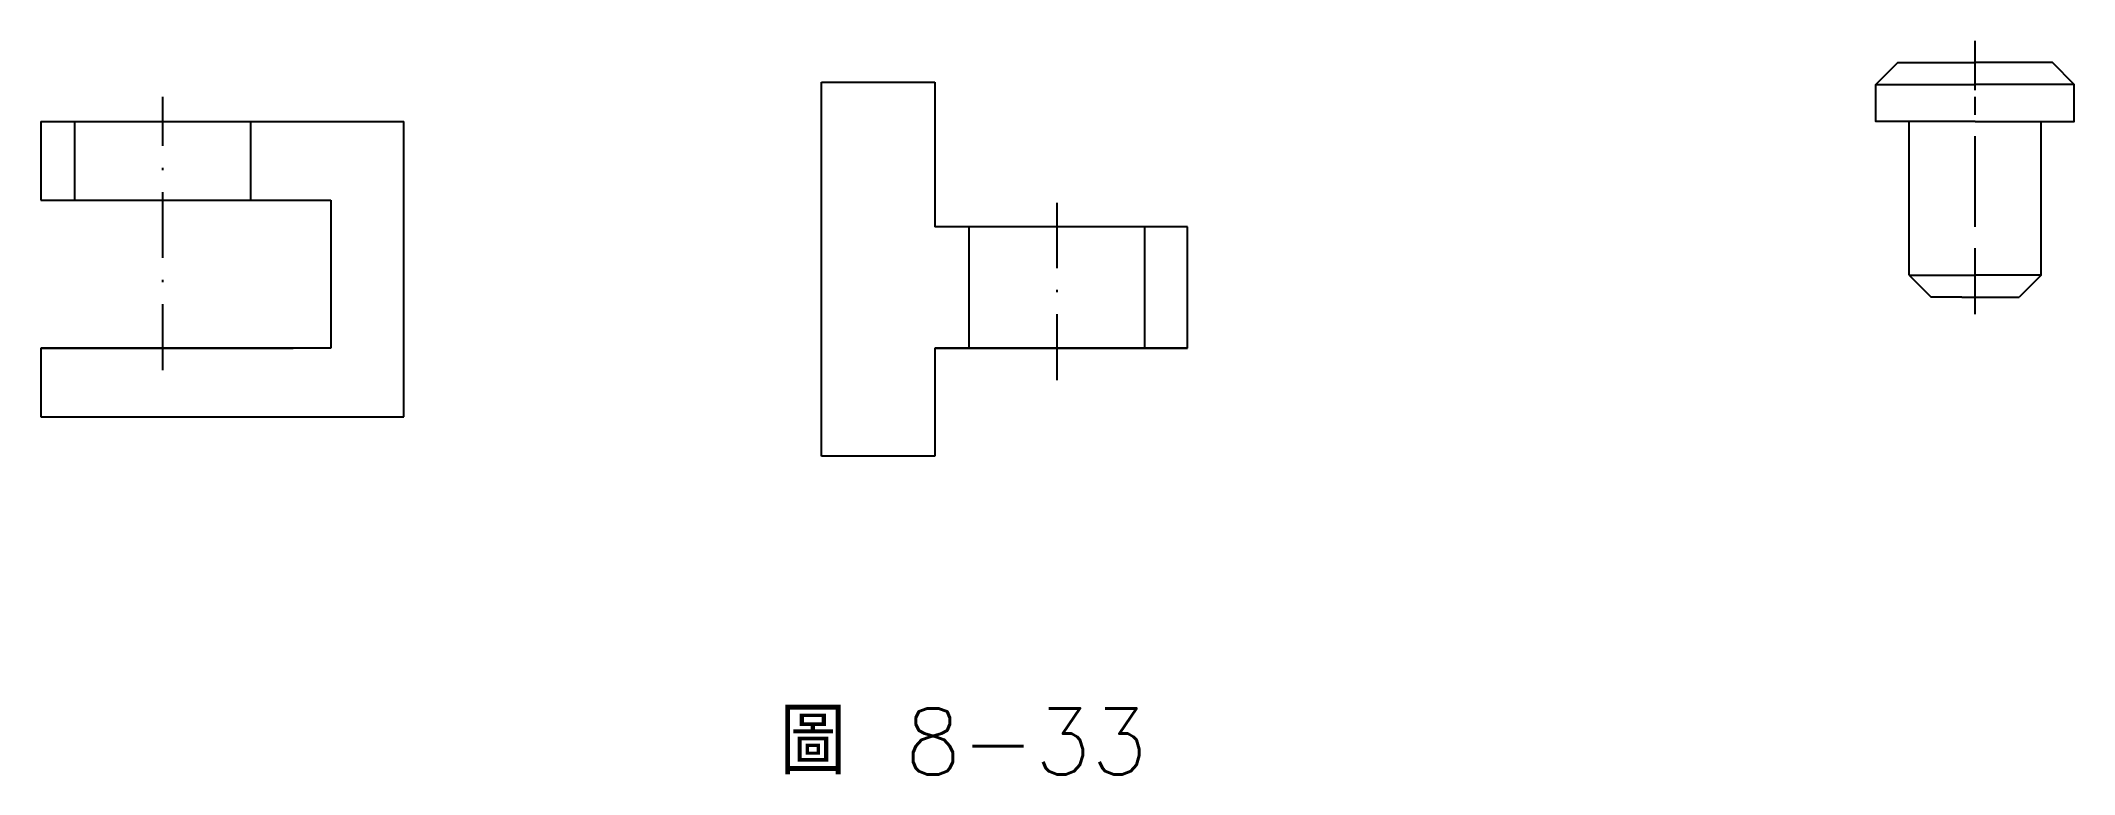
# Model space of a CAD drawing. Extents: x 563 to 655.5, y 172.3 to 205.7.
import ezdxf

# ---------------------------------------------------------------- set-up
doc = ezdxf.new("R2010")
doc.units = 0
doc.linetypes.add('CENT3', pattern=[5, 3, -1, 0, -1])
doc.layers.add('CENT3', color=1, linetype='CENT3')
doc.layers.add('輪廓線', color=7, linetype='CONTINUOUS')
doc.styles.add('CNS1', font='txt.shx', dxfattribs={"height": 3, "bigfont": 'chineset.shx'})

msp = doc.modelspace()

# ---------------------------------------------------------------- linework, layer by layer
at = {"layer": 'CENT3'}
for p, q in [((651.015, 193.278), (651.015, 205.726)), ((568.548, 190.734), (568.548, 203.164)), ((651.015, 197.246), (651.015, 203.164)), ((609.241, 197.246), (609.241, 198.349)), ((609.241, 190.278), (609.241, 198.262))]:
    msp.add_line(p, q, dxfattribs=at)
at = {"layer": '輪廓線'}
for p, q in [((598.524, 203.841), (603.683, 203.841)), ((598.524, 186.813), (598.524, 203.841)), ((603.683, 203.841), (603.683, 197.246)), ((646.5, 203.726), (651.015, 203.726)), ((655.53, 203.726), (651.015, 203.726)), ((562.99, 202.049), (579.522, 202.049)), ((562.99, 202.049), (562.99, 198.472)), ((564.548, 198.472), (564.548, 202.049)), ((572.548, 198.472), (572.548, 202.049)), ((579.522, 188.605), (579.522, 202.049)), ((603.683, 202.049), (603.683, 198.472)), ((648.015, 195.052), (648.015, 202.049)), ((654.015, 195.052), (654.015, 202.049)), ((562.99, 198.472), (576.186, 198.472)), ((576.186, 198.472), (576.186, 191.734)), ((615.177, 197.246), (603.683, 197.246)), ((605.241, 191.734), (605.241, 197.246)), ((613.241, 191.734), (613.241, 197.246)), ((615.177, 191.734), (615.177, 197.246)), ((648.015, 195.052), (649.015, 194.052)), ((648.015, 195.052), (651.015, 195.052)), ((654.015, 195.052), (651.015, 195.052)), ((654.015, 195.052), (653.015, 194.052)), ((649.946, 194.052), (649.015, 194.052)), ((650.412, 194.052), (649.481, 194.052)), ((650.412, 194.052), (653.015, 194.052)), ((576.186, 191.734), (562.99, 191.734)), ((562.99, 191.734), (574.484, 191.734)), ((562.99, 191.734), (574.484, 191.734)), ((562.99, 191.734), (562.99, 188.605)), ((603.683, 191.734), (615.177, 191.734)), ((615.177, 191.734), (603.683, 191.734)), ((603.683, 191.734), (615.177, 191.734)), ((603.683, 191.734), (603.683, 186.813)), ((603.683, 191.734), (603.683, 188.605)), ((562.99, 188.605), (579.522, 188.605)), ((603.683, 186.813), (598.524, 186.813))]:
    msp.add_line(p, q, dxfattribs=at)
for points in [[(651.015, 202.049), (646.5, 202.049), (646.5, 203.726), (647.5, 204.726), (651.015, 204.726)], [(651.015, 202.049), (655.53, 202.049), (655.53, 203.726), (654.53, 204.726), (651.015, 204.726)]]:
    msp.add_lwpolyline(points, dxfattribs=at)

# ---------------------------------------------------------------- texts
at = {"layer": '輪廓線', "style": 'CNS1'}
msp.add_text('圖 8-33', height=3, dxfattribs=at).set_placement((596.632, 172.331))

doc.saveas('drawing.dxf')
